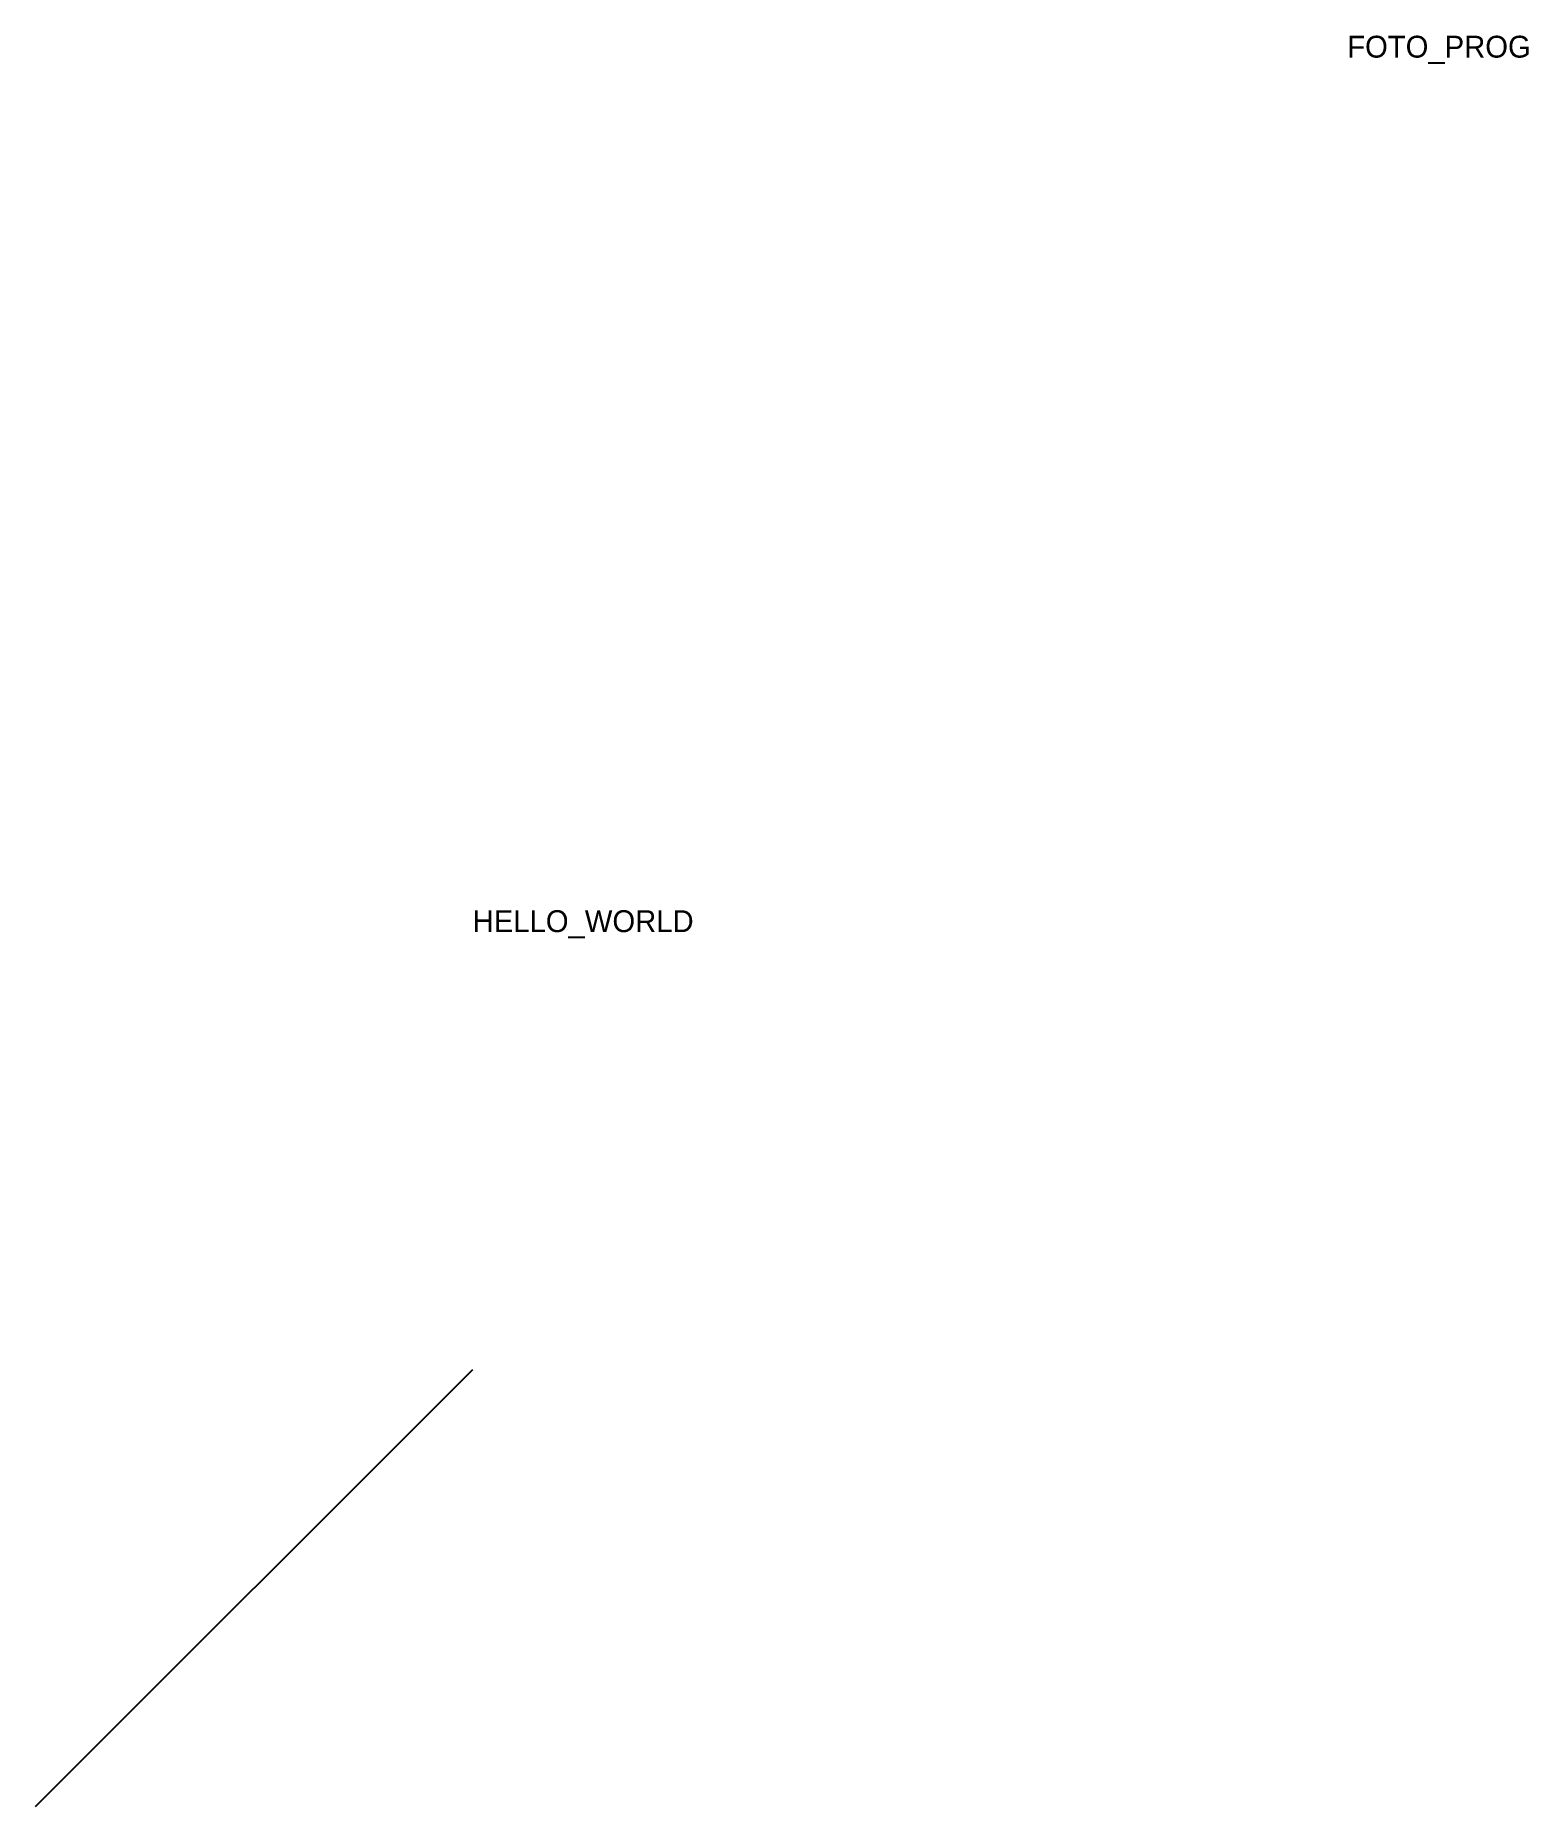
# Model space of a CAD drawing. Extents: x 0 to 341, y 0 to 405.
import ezdxf

# ---------------------------------------------------------------- set-up
doc = ezdxf.new("R2010")
doc.units = 0

msp = doc.modelspace()

# ---------------------------------------------------------------- linework, layer by layer
msp.add_line((0, 0), (100, 100))

# ---------------------------------------------------------------- texts
for s, p in [('FOTO_PROG', (300, 400)), ('HELLO_WORLD', (100, 200))]:
    msp.add_text(s, height=5).set_placement(p)

doc.saveas('drawing.dxf')
